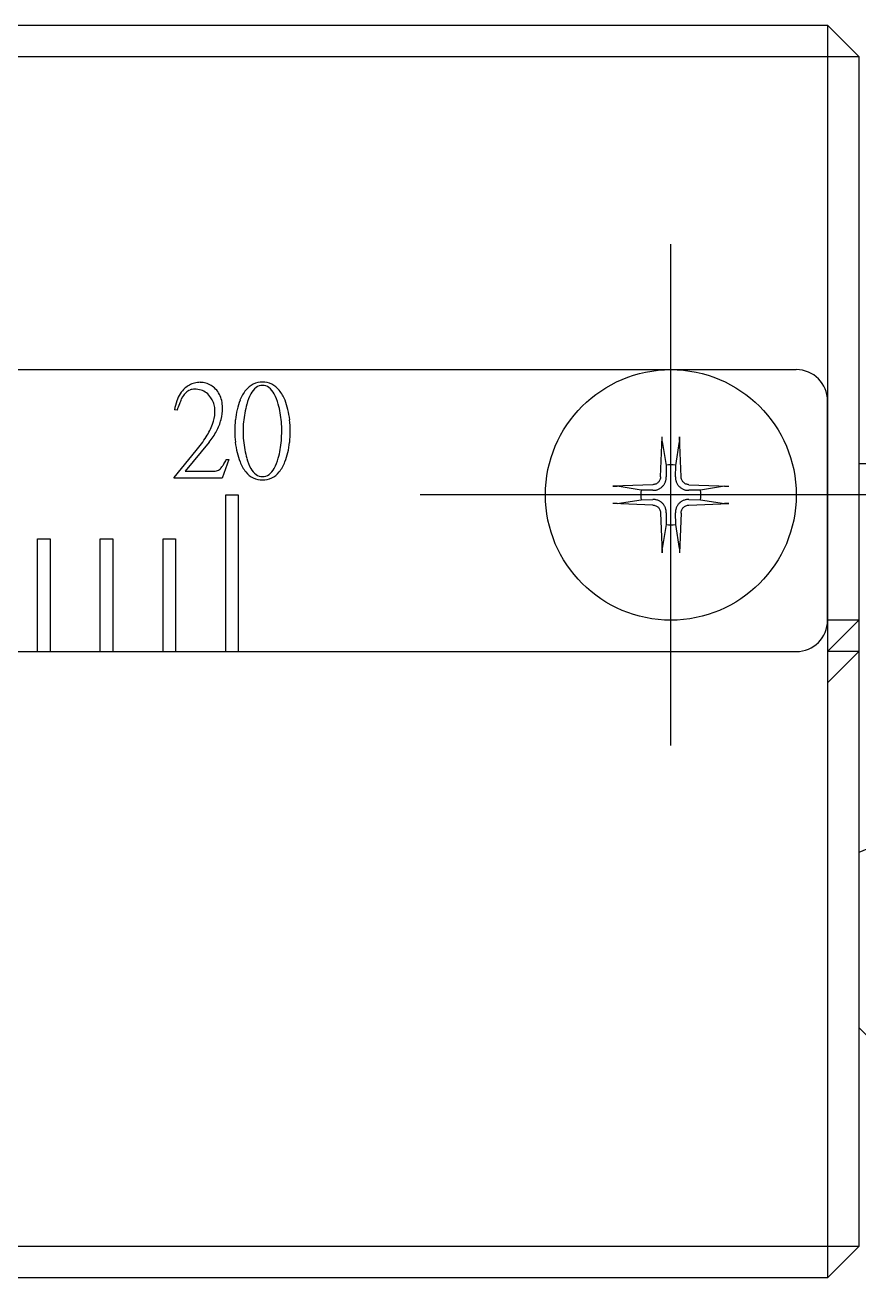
# Model space of a CAD drawing. Extents: x 1 to 214, y -1 to 198.
# Drawn here: x 126.46 to 139.76, y 71.02 to 91.02 of the extents above; entities that cross this region are included whole.
import ezdxf

# ---------------------------------------------------------------- set-up
doc = ezdxf.new("R2010")
doc.units = 0
doc.linetypes.add('CENTER', pattern=[50.8, 31.75, -6.35, 6.35, -6.35])
doc.layers.get('0').update_dxf_attribs({"linetype": 'CONTINUOUS'})
doc.layers.add('CENTER', color=1, linetype='CENTER')

msp = doc.modelspace()

# ---------------------------------------------------------------- linework, layer by layer
at = {"color": 7, "linetype": 'CONTINUOUS'}
for p, q in [((80.257, 91.021), (139.257, 91.021)), ((139.257, 91.021), (139.757, 90.521)), ((139.257, 91.021), (139.257, 71.021)), ((79.757, 90.521), (139.757, 90.521)), ((139.757, 90.521), (139.757, 71.521)), ((80.757, 85.521), (138.757, 85.521)), ((128.97, 85.089), (128.949, 85.047)), ((139.257, 81.521), (139.257, 85.021)), ((128.881, 84.873), (128.84, 84.879)), ((136.594, 83.81), (136.619, 84.447)), ((136.618, 84.437), (136.619, 84.447)), ((136.618, 84.426), (136.618, 84.437)), ((136.618, 84.416), (136.618, 84.426)), ((136.618, 84.41), (136.618, 84.416)), ((136.618, 84.406), (136.618, 84.41)), ((136.618, 84.396), (136.618, 84.406)), ((136.895, 84.447), (136.895, 84.437)), ((136.92, 83.81), (136.895, 84.447)), ((136.895, 84.437), (136.896, 84.426)), ((136.896, 84.406), (136.895, 84.396)), ((136.896, 84.426), (136.896, 84.416)), ((136.896, 84.416), (136.896, 84.41)), ((136.896, 84.41), (136.896, 84.406)), ((128.834, 83.797), (129.188, 84.229)), ((129.392, 84.363), (129.011, 83.899)), ((136.619, 84.392), (136.618, 84.396)), ((136.619, 84.388), (136.619, 84.392)), ((136.619, 84.384), (136.619, 84.388)), ((136.619, 84.381), (136.619, 84.384)), ((136.62, 84.378), (136.619, 84.381)), ((136.62, 84.375), (136.62, 84.378)), ((136.62, 84.375), (136.68, 83.993)), ((136.834, 83.993), (136.894, 84.375)), ((136.895, 84.381), (136.894, 84.378)), ((136.894, 84.378), (136.894, 84.375)), ((136.895, 84.396), (136.895, 84.392)), ((136.895, 84.392), (136.895, 84.388)), ((136.895, 84.388), (136.895, 84.384)), ((136.895, 84.384), (136.895, 84.381)), ((129.706, 84.084), (129.6, 83.787)), ((129.665, 84.084), (129.706, 84.084)), ((139.757, 84.021), (147.757, 84.021)), ((129.011, 83.899), (129.468, 83.899)), ((136.594, 83.81), (136.593, 83.798)), ((136.68, 83.993), (136.684, 83.808)), ((136.83, 83.808), (136.834, 83.993)), ((136.92, 83.798), (136.92, 83.81)), ((128.834, 83.787), (128.834, 83.797)), ((129.6, 83.787), (128.834, 83.787)), ((136.468, 83.684), (135.831, 83.659)), ((135.831, 83.659), (135.842, 83.66)), ((135.842, 83.66), (135.852, 83.66)), ((135.852, 83.66), (135.863, 83.66)), ((135.863, 83.66), (135.868, 83.66)), ((135.868, 83.66), (135.873, 83.66)), ((135.873, 83.66), (135.882, 83.66)), ((135.882, 83.66), (135.886, 83.66)), ((135.886, 83.66), (135.89, 83.659)), ((135.89, 83.659), (135.894, 83.659)), ((135.894, 83.659), (135.897, 83.659)), ((135.897, 83.659), (135.9, 83.658)), ((135.9, 83.658), (135.903, 83.658)), ((136.285, 83.599), (135.903, 83.658)), ((136.48, 83.685), (136.468, 83.684)), ((136.492, 83.687), (136.48, 83.685)), ((136.504, 83.69), (136.492, 83.687)), ((136.516, 83.694), (136.504, 83.69)), ((136.527, 83.7), (136.516, 83.694)), ((136.538, 83.707), (136.527, 83.7)), ((136.547, 83.714), (136.538, 83.707)), ((136.556, 83.722), (136.547, 83.714)), ((136.564, 83.731), (136.556, 83.722)), ((136.572, 83.741), (136.564, 83.731)), ((136.578, 83.751), (136.572, 83.741)), ((136.584, 83.763), (136.578, 83.751)), ((136.588, 83.774), (136.584, 83.763)), ((136.591, 83.786), (136.588, 83.774)), ((136.593, 83.798), (136.591, 83.786)), ((136.923, 83.786), (136.92, 83.798)), ((136.926, 83.774), (136.923, 83.786)), ((136.93, 83.762), (136.926, 83.774)), ((136.936, 83.751), (136.93, 83.762)), ((136.942, 83.741), (136.936, 83.751)), ((136.95, 83.731), (136.942, 83.741)), ((136.958, 83.722), (136.95, 83.731)), ((136.967, 83.714), (136.958, 83.722)), ((136.976, 83.706), (136.967, 83.714)), ((136.987, 83.7), (136.976, 83.706)), ((136.998, 83.694), (136.987, 83.7)), ((137.01, 83.69), (136.998, 83.694)), ((137.022, 83.687), (137.01, 83.69)), ((137.034, 83.685), (137.022, 83.687)), ((137.046, 83.684), (137.034, 83.685)), ((137.046, 83.684), (137.683, 83.659)), ((137.611, 83.658), (137.229, 83.599)), ((137.611, 83.658), (137.614, 83.658)), ((137.614, 83.658), (137.617, 83.659)), ((137.617, 83.659), (137.62, 83.659)), ((137.62, 83.659), (137.624, 83.659)), ((137.624, 83.659), (137.628, 83.66)), ((137.628, 83.66), (137.632, 83.66)), ((137.632, 83.66), (137.641, 83.66)), ((137.641, 83.66), (137.646, 83.66)), ((137.646, 83.66), (137.651, 83.66)), ((137.651, 83.66), (137.662, 83.66)), ((137.662, 83.66), (137.672, 83.66)), ((137.672, 83.66), (137.683, 83.659)), ((129.657, 81.021), (129.657, 83.521)), ((129.657, 83.521), (129.857, 83.521)), ((129.857, 83.521), (129.857, 81.021)), ((135.903, 83.384), (136.285, 83.444)), ((136.47, 83.594), (136.285, 83.599)), ((136.285, 83.444), (136.47, 83.448)), ((137.229, 83.599), (137.044, 83.594)), ((137.044, 83.448), (137.229, 83.444)), ((137.229, 83.444), (137.611, 83.384)), ((135.842, 83.383), (135.831, 83.383)), ((136.468, 83.359), (135.831, 83.383)), ((135.852, 83.383), (135.842, 83.383)), ((135.863, 83.382), (135.852, 83.383)), ((135.868, 83.382), (135.863, 83.382)), ((135.873, 83.382), (135.868, 83.382)), ((135.882, 83.383), (135.873, 83.382)), ((135.886, 83.383), (135.882, 83.383)), ((135.89, 83.383), (135.886, 83.383)), ((135.894, 83.383), (135.89, 83.383)), ((135.897, 83.384), (135.894, 83.383)), ((135.9, 83.384), (135.897, 83.384)), ((135.903, 83.384), (135.9, 83.384)), ((136.468, 83.359), (136.48, 83.358)), ((136.48, 83.358), (136.492, 83.356)), ((136.492, 83.356), (136.504, 83.352)), ((136.504, 83.352), (136.516, 83.348)), ((136.516, 83.348), (136.527, 83.343)), ((136.527, 83.343), (136.537, 83.336)), ((136.537, 83.336), (136.547, 83.329)), ((136.547, 83.329), (136.556, 83.32)), ((136.556, 83.32), (136.564, 83.312)), ((136.564, 83.312), (136.572, 83.302)), ((136.572, 83.302), (136.578, 83.291)), ((136.578, 83.291), (136.584, 83.28)), ((136.584, 83.28), (136.588, 83.268)), ((136.588, 83.268), (136.591, 83.256)), ((136.591, 83.256), (136.593, 83.244)), ((136.593, 83.244), (136.594, 83.232)), ((136.594, 83.232), (136.619, 82.595)), ((136.684, 83.234), (136.68, 83.049)), ((136.834, 83.049), (136.83, 83.234)), ((136.92, 83.232), (136.895, 82.595)), ((136.92, 83.244), (136.923, 83.256)), ((136.92, 83.232), (136.92, 83.244)), ((136.923, 83.256), (136.926, 83.268)), ((136.926, 83.268), (136.93, 83.28)), ((136.93, 83.28), (136.936, 83.291)), ((136.936, 83.291), (136.942, 83.302)), ((136.942, 83.302), (136.95, 83.312)), ((136.95, 83.312), (136.958, 83.32)), ((136.958, 83.32), (136.967, 83.329)), ((136.967, 83.329), (136.976, 83.336)), ((136.976, 83.336), (136.987, 83.342)), ((136.987, 83.342), (136.998, 83.348)), ((136.998, 83.348), (137.01, 83.352)), ((137.01, 83.352), (137.022, 83.356)), ((137.022, 83.356), (137.034, 83.358)), ((137.034, 83.358), (137.046, 83.359)), ((137.046, 83.359), (137.683, 83.383)), ((137.614, 83.384), (137.611, 83.384)), ((137.617, 83.384), (137.614, 83.384)), ((137.62, 83.383), (137.617, 83.384)), ((137.624, 83.383), (137.62, 83.383)), ((137.628, 83.383), (137.624, 83.383)), ((137.632, 83.383), (137.628, 83.383)), ((137.641, 83.382), (137.632, 83.383)), ((137.646, 83.382), (137.641, 83.382)), ((137.651, 83.382), (137.646, 83.382)), ((137.662, 83.383), (137.651, 83.382)), ((137.672, 83.383), (137.662, 83.383)), ((137.683, 83.383), (137.672, 83.383)), ((136.68, 83.049), (136.62, 82.667)), ((136.894, 82.667), (136.834, 83.049)), ((126.657, 81.021), (126.657, 82.821)), ((126.657, 82.821), (126.857, 82.821)), ((126.857, 82.821), (126.857, 81.021)), ((127.657, 81.021), (127.657, 82.821)), ((127.657, 82.821), (127.857, 82.821)), ((127.857, 82.821), (127.857, 81.021)), ((128.657, 81.021), (128.657, 82.821)), ((128.657, 82.821), (128.857, 82.821)), ((128.857, 82.821), (128.857, 81.021)), ((136.618, 82.646), (136.619, 82.651)), ((136.618, 82.637), (136.618, 82.646)), ((136.618, 82.632), (136.618, 82.637)), ((136.618, 82.627), (136.618, 82.632)), ((136.618, 82.616), (136.618, 82.627)), ((136.618, 82.606), (136.618, 82.616)), ((136.619, 82.595), (136.618, 82.606)), ((136.619, 82.662), (136.62, 82.665)), ((136.619, 82.658), (136.619, 82.662)), ((136.619, 82.655), (136.619, 82.658)), ((136.619, 82.651), (136.619, 82.655)), ((136.62, 82.665), (136.62, 82.667)), ((136.894, 82.667), (136.894, 82.665)), ((136.894, 82.665), (136.895, 82.662)), ((136.895, 82.662), (136.895, 82.658)), ((136.895, 82.658), (136.895, 82.655)), ((136.895, 82.655), (136.895, 82.651)), ((136.895, 82.651), (136.895, 82.646)), ((136.895, 82.646), (136.896, 82.637)), ((136.896, 82.616), (136.895, 82.606)), ((136.895, 82.606), (136.895, 82.595)), ((136.896, 82.637), (136.896, 82.632)), ((136.896, 82.632), (136.896, 82.627)), ((136.896, 82.627), (136.896, 82.616)), ((139.757, 81.521), (139.257, 81.021)), ((139.757, 81.521), (139.257, 81.521)), ((80.757, 81.021), (138.757, 81.021)), ((139.757, 81.021), (139.257, 80.521)), ((139.757, 81.021), (139.257, 81.021)), ((140.257, 78.021), (139.757, 77.814)), ((140.257, 74.521), (139.757, 75.021)), ((139.757, 71.521), (79.757, 71.521)), ((139.757, 71.521), (139.257, 71.021)), ((139.257, 71.021), (115.257, 71.021))]:
    msp.add_line(p, q, dxfattribs=at)
msp.add_circle((136.757, 83.521), 2, dxfattribs=at)
for centre, radius, start, end in [((138.757, 85.021), 0.5, 360, 90), ((129.29, 84.911), 0.423, 132.3214, 147.9228), ((129.257, 84.945), 0.375, 118.4884, 132.2517), ((129.24, 84.974), 0.342, 103.6429, 118.3041), ((129.16, 85.007), 0.202, 89.5516, 110.9653), ((129.245, 84.955), 0.362, 96.4208, 103.6375), ((129.165, 84.875), 0.334, 72.6525, 90.5576), ((129.249, 84.92), 0.398, 89.9373, 96.4128), ((129.251, 84.967), 0.35, 75.0868, 90.2803), ((129.258, 84.999), 0.317, 58.6281, 74.8604), ((129.233, 84.961), 0.363, 43.5924, 58.3948), ((129.204, 84.938), 0.4, 27.9732, 43.1021), ((130.258, 84.968), 0.359, 116.5466, 141.2478), ((130.332, 84.992), 0.308, 128.0346, 152.5067), ((130.24, 84.989), 0.332, 89.2937, 115.4267), ((130.244, 85.097), 0.171, 89.8353, 126.5002), ((130.248, 84.988), 0.334, 64.6264, 90.6532), ((130.245, 85.096), 0.173, 53.6842, 90.279), ((130.16, 84.994), 0.305, 27.3429, 52.1158), ((130.232, 84.97), 0.356, 38.658, 63.5476), ((129.698, 84.733), 0.87, 160.7364, 170.373), ((129.42, 84.83), 0.576, 148.0489, 160.7352), ((130.768, 84.249), 1.986, 156.3322, 158.5817), ((129.23, 84.934), 0.302, 132.9391, 149.2691), ((129.164, 85.004), 0.206, 111.5948, 132.6348), ((129.182, 84.935), 0.272, 51.7201, 72.2767), ((129.151, 84.9), 0.319, 32.8131, 51.2558), ((129.088, 84.844), 0.402, 22.4054, 34.6466), ((129.197, 84.936), 0.407, 12.8301, 27.765), ((129.102, 84.916), 0.504, 359.7279, 12.6493), ((130.934, 84.624), 1.125, 158.7761, 166.7628), ((130.482, 84.796), 0.642, 141.8067, 158.4258), ((130.767, 84.763), 0.8, 152.3497, 165.2539), ((129.745, 84.776), 0.774, 14.2709, 27.586), ((130.019, 84.803), 0.627, 21.378, 38.3895), ((129.605, 84.637), 1.073, 13.2882, 21.5696), ((133.961, 82.989), 5.418, 158.5052, 159.6588), ((128.827, 84.883), 0.661, 339.4358, 355.7466), ((129.126, 84.86), 0.361, 9.1763, 22.326), ((129.112, 84.859), 0.374, 356.2219, 9.0537), ((128.835, 84.913), 0.771, 345.732, 0.0514), ((131.142, 84.576), 1.338, 166.7882, 173.9019), ((131.464, 84.547), 1.529, 169.4141, 174.7865), ((131.442, 84.551), 1.507, 163.9788, 169.4048), ((129.041, 84.56), 1.51, 10.2609, 15.6321), ((128.985, 84.55), 1.566, 5.0093, 10.2518), ((129.365, 84.581), 1.32, 6.0471, 13.2628), ((128.379, 85.05), 1.139, 328.1596, 339.4846), ((128.78, 84.929), 0.829, 331.9297, 345.5693), ((131.447, 84.544), 1.646, 173.9099, 180.1105), ((131.527, 84.541), 1.593, 174.795, 180.0242), ((128.887, 84.542), 1.665, 359.9697, 5.0017), ((129.012, 84.544), 1.674, 359.8807, 6.0387), ((127.645, 85.503), 2.001, 320.461, 328.23), ((128.592, 85.032), 1.043, 320.14, 331.8365), ((131.48, 84.537), 1.678, 179.881, 186.0309), ((131.672, 84.539), 1.738, 179.9442, 184.9832), ((128.76, 84.539), 1.791, 355.1774, 0.0578), ((128.997, 84.537), 1.69, 353.9893, 0.1283), ((131.137, 84.501), 1.334, 186.0315, 193.2001), ((131.474, 84.522), 1.539, 184.9857, 190.449), ((131.333, 84.496), 1.395, 190.4551, 196.2875), ((129.145, 84.491), 1.404, 344.0998, 349.8418), ((128.987, 84.52), 1.564, 349.8375, 355.1847), ((129.362, 84.498), 1.322, 346.768, 354.0003), ((129.111, 84.312), 0.596, 324.6336, 330.2183), ((128.409, 84.719), 1.408, 330.0594, 333.2025), ((130.903, 84.446), 1.093, 193.2098, 201.3991), ((130.46, 84.273), 0.617, 201.4624, 218.6555), ((130.684, 84.284), 0.713, 194.5816, 208.6061), ((129.795, 84.284), 0.722, 331.8651, 345.7722), ((130.03, 84.272), 0.615, 321.322, 338.56), ((129.61, 84.44), 1.067, 338.4257, 346.7665), ((129.469, 84.087), 0.188, 269.5768, 282.2782), ((129.481, 84.032), 0.132, 282.3604, 298.5053), ((129.489, 84.015), 0.114, 298.775, 316.587), ((129.441, 84.076), 0.19, 313.2265, 325.1433), ((130.255, 84.111), 0.356, 218.8739, 243.7271), ((130.316, 84.08), 0.293, 208.0577, 233.3426), ((130.243, 83.99), 0.177, 234.7577, 270.348), ((130.245, 83.991), 0.178, 269.5975, 305.2384), ((130.174, 84.079), 0.291, 306.7157, 332.2786), ((130.233, 84.111), 0.356, 296.2729, 321.1261), ((136.757, 83.521), 0.479, 80.6957, 99.3043), ((136.472, 83.804), 0.212, 355.7311, 1.3135), ((137.042, 83.804), 0.213, 178.6874, 184.268), ((130.24, 84.096), 0.336, 244.7936, 270.6548), ((130.248, 84.094), 0.334, 269.2919, 295.2597), ((136.475, 83.81), 0.216, 279.5456, 284.9391), ((136.478, 83.8), 0.206, 284.9953, 290.6145), ((136.475, 83.808), 0.214, 290.572, 296.2994), ((136.481, 83.796), 0.201, 296.2694, 302.6116), ((136.476, 83.803), 0.209, 302.6454, 308.7756), ((136.481, 83.798), 0.202, 308.7204, 314.9342), ((136.48, 83.798), 0.202, 315.0678, 321.2775), ((136.475, 83.802), 0.209, 321.2249, 327.3542), ((136.482, 83.797), 0.201, 327.3884, 333.7306), ((136.47, 83.803), 0.214, 333.7006, 339.428), ((136.478, 83.801), 0.206, 339.386, 345.0043), ((136.468, 83.803), 0.216, 345.0596, 350.4557), ((136.462, 83.804), 0.222, 350.4292, 355.7575), ((137.052, 83.804), 0.222, 184.2424, 189.5709), ((137.046, 83.803), 0.216, 189.5456, 194.9391), ((137.036, 83.801), 0.206, 194.9953, 200.6145), ((137.044, 83.803), 0.214, 200.572, 206.2994), ((137.032, 83.797), 0.201, 206.2694, 212.6116), ((137.039, 83.802), 0.209, 212.6454, 218.7756), ((137.033, 83.797), 0.202, 218.7204, 224.9342), ((137.033, 83.798), 0.202, 225.0678, 231.2775), ((137.038, 83.803), 0.209, 231.2249, 237.3542), ((137.033, 83.796), 0.201, 237.3884, 243.7306), ((137.039, 83.808), 0.214, 243.7006, 249.428), ((137.036, 83.8), 0.206, 249.386, 255.0043), ((137.039, 83.81), 0.216, 255.0596, 260.4557), ((136.757, 83.521), 0.479, 170.6957, 189.3043), ((136.475, 83.807), 0.213, 268.6874, 274.268), ((136.475, 83.236), 0.212, 85.7311, 91.3135), ((136.474, 83.816), 0.222, 274.2424, 279.5709), ((136.474, 83.226), 0.222, 80.4292, 85.7575), ((136.475, 83.233), 0.216, 75.0596, 80.4557), ((136.478, 83.242), 0.206, 69.386, 75.0043), ((136.475, 83.234), 0.214, 63.7006, 69.428), ((136.481, 83.246), 0.201, 57.3884, 63.7306), ((136.476, 83.239), 0.209, 51.2249, 57.3542), ((136.481, 83.245), 0.202, 45.0678, 51.2775), ((137.033, 83.245), 0.202, 128.7204, 134.9342), ((137.038, 83.239), 0.209, 122.6454, 128.7756), ((137.033, 83.246), 0.201, 116.2694, 122.6116), ((137.039, 83.234), 0.214, 110.572, 116.2994), ((137.036, 83.242), 0.206, 104.9953, 110.6145), ((137.039, 83.232), 0.216, 99.5456, 104.9391), ((137.04, 83.816), 0.222, 260.4292, 265.7575), ((137.04, 83.226), 0.222, 94.2424, 99.5709), ((137.039, 83.807), 0.212, 265.7311, 271.3135), ((137.039, 83.236), 0.213, 88.6874, 94.268), ((136.757, 83.521), 0.479, 350.6957, 9.3043), ((136.48, 83.245), 0.202, 38.7204, 44.9342), ((136.475, 83.24), 0.209, 32.6454, 38.7756), ((136.482, 83.245), 0.201, 26.2694, 32.6116), ((136.47, 83.239), 0.214, 20.572, 26.2994), ((136.478, 83.242), 0.206, 14.9953, 20.6145), ((136.468, 83.239), 0.216, 9.5456, 14.9391), ((136.462, 83.238), 0.222, 4.2424, 9.5709), ((136.472, 83.239), 0.213, 358.6874, 4.268), ((137.052, 83.238), 0.222, 170.4292, 175.7575), ((137.042, 83.239), 0.212, 175.7311, 181.3135), ((137.046, 83.239), 0.216, 165.0596, 170.4557), ((137.036, 83.242), 0.206, 159.386, 165.0043), ((137.044, 83.239), 0.214, 153.7006, 159.428), ((137.032, 83.245), 0.201, 147.3884, 153.7306), ((137.039, 83.24), 0.209, 141.2249, 147.3542), ((137.034, 83.245), 0.202, 135.0678, 141.2775), ((136.757, 83.521), 0.479, 260.6957, 279.3043), ((138.757, 81.521), 0.5, 270, 0)]:
    msp.add_arc(centre, radius, start, end, dxfattribs=at)
at = {"layer": 'CENTER', "color": 1, "linetype": 'CENTER'}
for p, q in [((136.757, 79.521), (136.757, 87.521)), ((140.757, 83.521), (132.757, 83.521)), ((174.257, 81.021), (137.757, 81.021))]:
    msp.add_line(p, q, dxfattribs=at)

doc.saveas('drawing.dxf')
